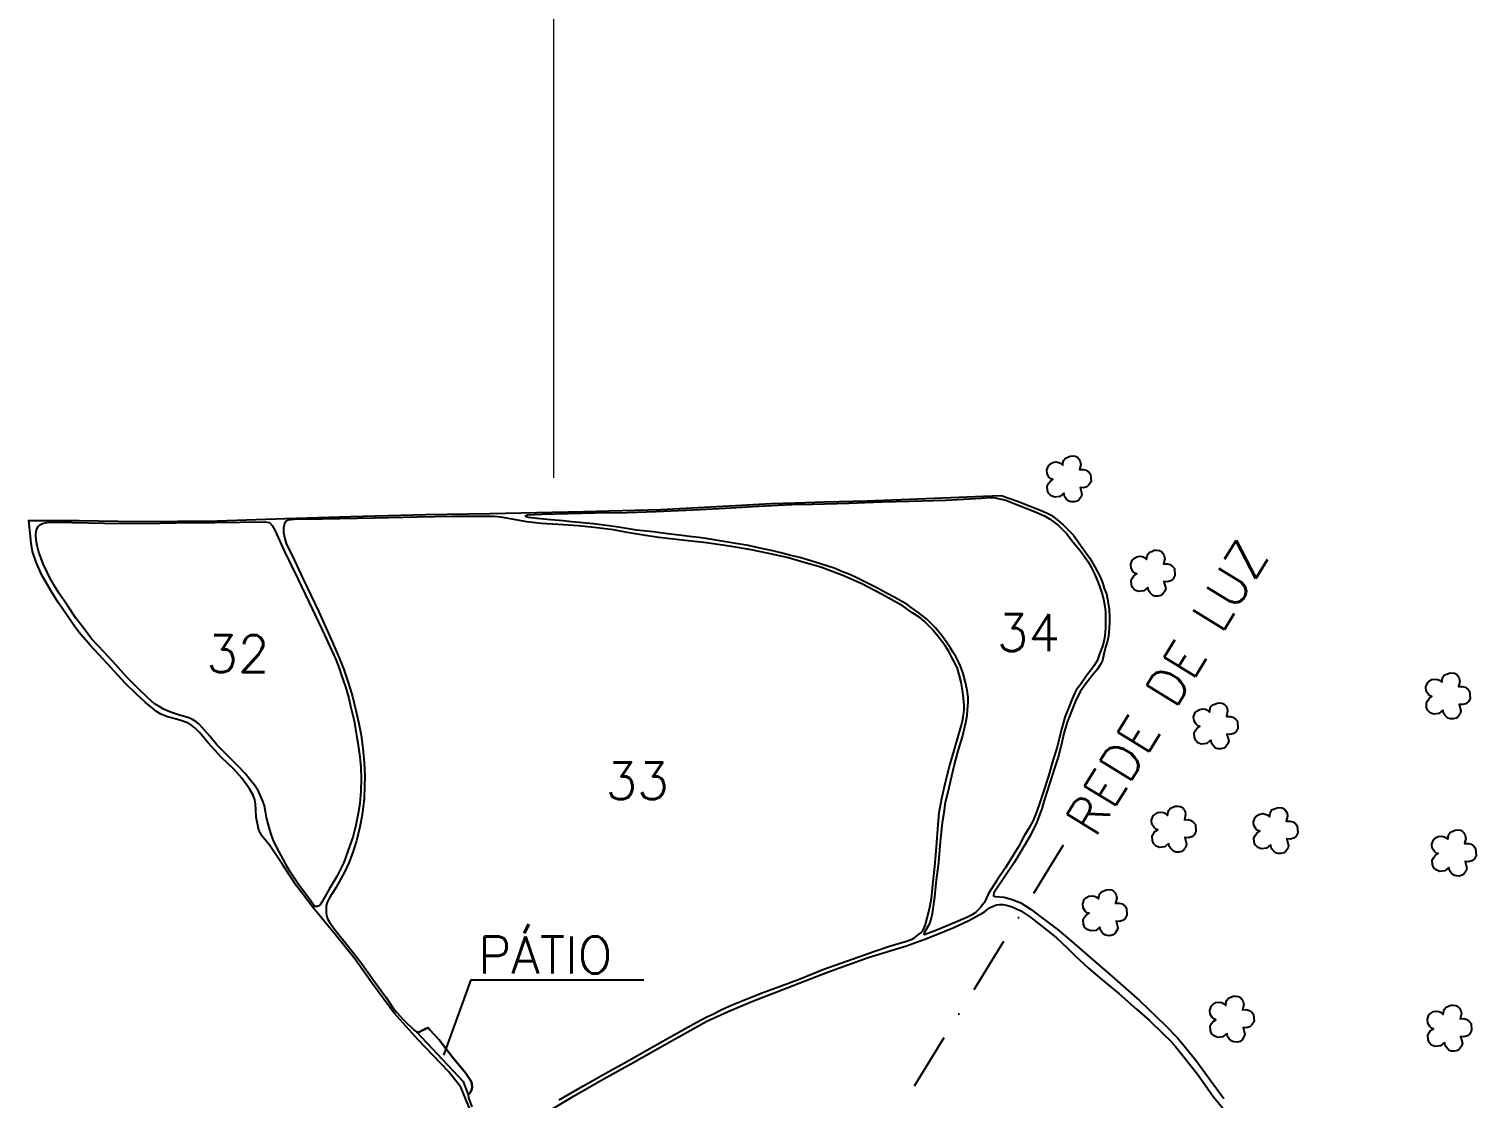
# Model space of a CAD drawing. Extents: x 716959 to 722209, y 7802738 to 7810162.
# Drawn here: x 717937 to 719214, y 7807377 to 7808321 of the extents above; entities that cross this region are included whole.
import ezdxf

# ---------------------------------------------------------------- set-up
doc = ezdxf.new("R2010")
doc.units = 0
doc.linetypes.add('CONTINUO', pattern=[0])
doc.linetypes.add('DASHDOT', pattern=[1, 0.5, -0.25, 0, -0.25])
for name, color, linetype in [('0114000441', 1, 'Continuous'), ('0114000441032', 5, 'Continuous'), ('0114000441033', 5, 'Continuous'), ('0114000441034', 5, 'Continuous'), ('0114000441035', 5, 'Continuous'), ('_SIMBOLO ARVORE', 118, 'Continuous'), ('PATIO', 7, 'Continuous'), ('REDE DE LUZ', 6, 'DASHDOT'), ('TEXTO', 7, 'Continuous'), ('TEXTO_NUN_TAL', 7, 'Continuous')]:
    doc.layers.add(name, color=color, linetype=linetype)
doc.layers.add('MALHA', color=253, linetype='Continuous', lineweight=13)
doc.layers.add('TEXTO_DIVERSOS', color=7, linetype='Continuous', lineweight=5)
doc.styles.add('ROMANS', font='romans', dxfattribs={"height": 0.2})
doc.styles.add('SIMPLEX', font='simplex', dxfattribs={"height": 0.2})

msp = doc.modelspace()

# ---------------------------------------------------------------- linework, layer by layer
at = {"layer": '0114000441'}
msp.add_lwpolyline([(718327, 7807365), (718318.2, 7807386.6), (718307.4, 7807400.4), (718280.6, 7807428.5), (718259.5, 7807451.9), (718240.2, 7807478), (718224.5, 7807500), (718207.7, 7807521), (718188.1, 7807544.8), (718173, 7807564.5), (718160.8, 7807583.4), (718149.5, 7807600.1), (718142.8, 7807608.3), (718140, 7807613.5), (718137.5, 7807625), (718137.2, 7807631.3), (718136.9, 7807636.8), (718136.4, 7807640.4), (718134.8, 7807644.6), (718131.6, 7807650.1), (718124.8, 7807659.4), (718117.9, 7807667.5), (718106.8, 7807677.8), (718095.3, 7807690.6), (718087.4, 7807699.8), (718083.6, 7807703.7), (718080.7, 7807706.1), (718077.9, 7807708), (718070.1, 7807710.7), (718059.4, 7807713.6), (718053.4, 7807716.2), (718049.5, 7807718.5), (718045.9, 7807721.4), (718039.6, 7807726.8), (718031.7, 7807733.9), (718022, 7807743.3), (718005.9, 7807760.7), (717990.9, 7807777.1), (717981.1, 7807788.6), (717975.7, 7807795.9), (717969.4, 7807805), (717962.8, 7807814.7), (717956.5, 7807824.6), (717948.1, 7807839.5), (717943.4, 7807850.2), (717940.2, 7807859.8), (717938.8, 7807867), (717936.9, 7807887.2), (717981.4, 7807887), (718032.7, 7807886.3), (718103, 7807886.9), (718163.4, 7807888.9), (718220.9, 7807890.8), (718287.3, 7807892.3), (718343.9, 7807893.4), (718426.5, 7807895.2), (718494.9, 7807896.9), (718560.8, 7807900.5), (718591.9, 7807902), (718613.5, 7807902.7), (718639.4, 7807903.5), (718677, 7807904.6), (718721.6, 7807906.3), (718750.7, 7807907.4), (718779.7, 7807908.6), (718795.3, 7807909.1), (718809.6, 7807904.3), (718832, 7807895.3), (718836, 7807893.5), (718839.3, 7807891.7), (718844.3, 7807888.1), (718850, 7807883.2), (718859, 7807874.1), (718866.9, 7807863.2), (718873.5, 7807853.8), (718878, 7807846.1), (718882.7, 7807837.3), (718884.9, 7807831.5), (718886.3, 7807827.1), (718888.1, 7807822.2), (718889.1, 7807817.7), (718890.7, 7807808.4), (718891, 7807802), (718890.8, 7807796.5), (718890.4, 7807788.3), (718889.9, 7807784.9), (718888.8, 7807779.7), (718887.5, 7807775.2), (718885.9, 7807769.1), (718884.6, 7807763.4), (718883.2, 7807760.4), (718880.4, 7807755.9), (718875.9, 7807750.4), (718869.8, 7807742.6), (718865.3, 7807736.4), (718863.7, 7807733.7), (718860.8, 7807727.4), (718856.7, 7807717.3), (718853.2, 7807708), (718850.7, 7807699), (718848.2, 7807688.3), (718845.5, 7807678.2), (718842.2, 7807668.4), (718838.2, 7807655.3), (718832.8, 7807638.8), (718831.1, 7807632.5), (718829.9, 7807629.4), (718826.8, 7807620.6), (718820.8, 7807608.6), (718806.9, 7807585.3), (718788.9, 7807558.1), (718788.5, 7807555.7), (718789.9, 7807554.9), (718797.8, 7807554.4), (718804.9, 7807552.4), (718812.5, 7807549.3), (718821.8, 7807543.6), (718830.6, 7807536.7), (718844.8, 7807526.2), (718857.7, 7807515.3), (718873.5, 7807501.4), (718890.6, 7807486.6), (718917.3, 7807463.1), (718940.1, 7807441.3), (718950.9, 7807430.1), (718958.1, 7807421.7), (718967.1, 7807410.4), (718979.7, 7807393.1), (718991.8, 7807376.5)], dxfattribs=at)
at = {"layer": '0114000441032'}
msp.add_lwpolyline([(718018.2, 7807884.6), (718052.7, 7807884.8), (718081.4, 7807885.5), (718101.1, 7807885.4), (718145.4, 7807886), (718149.2, 7807885.4), (718151.8, 7807882.6), (718154.2, 7807878.1), (718162.3, 7807860.2), (718174.3, 7807835.7), (718187.1, 7807809), (718197.9, 7807786.2), (718208, 7807764.4), (718210.8, 7807756.6), (718213, 7807750.2), (718216.5, 7807740.3), (718219.4, 7807730.2), (718220.9, 7807723.1), (718224, 7807710.1), (718226.2, 7807697.3), (718227.7, 7807688.8), (718229.1, 7807678.3), (718229.8, 7807669.3), (718230.2, 7807659.1), (718229.8, 7807648.1), (718229, 7807637.3), (718227.7, 7807628.4), (718225.6, 7807618), (718223.1, 7807608.4), (718218.6, 7807595), (718214.9, 7807585), (718208.9, 7807572.6), (718202.1, 7807561.4), (718195.6, 7807550), (718193.9, 7807547.7), (718192.3, 7807546.5), (718191.3, 7807546.2), (718189.6, 7807546.2), (718188.7, 7807546.8), (718184.8, 7807552.4), (718175.7, 7807564.4), (718167.5, 7807576.9), (718165.4, 7807580.3), (718161.3, 7807588.1), (718156.1, 7807597.6), (718152.5, 7807605.1), (718150.6, 7807610.9), (718148.2, 7807619.2), (718146.8, 7807624.7), (718145.9, 7807630.2), (718144.9, 7807635), (718143.5, 7807639.2), (718141.4, 7807643.9), (718139.5, 7807647.9), (718136.2, 7807653.2), (718131, 7807659.6), (718127.8, 7807663.7), (718120.9, 7807671.1), (718111.7, 7807680), (718102.9, 7807689.1), (718096.5, 7807696.5), (718089.6, 7807704.6), (718087.1, 7807707.2), (718084.2, 7807709.7), (718081.4, 7807711.4), (718078.2, 7807712.7), (718069, 7807715.6), (718063.6, 7807717.1), (718059.9, 7807718.6), (718055.7, 7807720.6), (718052.4, 7807722.6), (718047.9, 7807725.3), (718044.9, 7807727.7), (718041, 7807731.5), (718033.4, 7807738.7), (718023.1, 7807749), (718013.6, 7807759.5), (718003.4, 7807770.8), (717992.3, 7807782.6), (717985.7, 7807791.3), (717978.4, 7807800.8), (717970.9, 7807812), (717963.7, 7807822.5), (717958.8, 7807830.4), (717955.5, 7807836.4), (717953, 7807841.6), (717949.5, 7807848.8), (717947.3, 7807854.4), (717945.7, 7807859.1), (717944.3, 7807864.9), (717943.3, 7807870), (717943.1, 7807874.5), (717943.3, 7807877.4), (717944.2, 7807880.3), (717945.2, 7807881.9), (717946.6, 7807883.2), (717948.8, 7807884.4), (717952.6, 7807885.5), (717960.1, 7807885.7), (717989.4, 7807885.1)], close=True, dxfattribs=at)
at = {"layer": '0114000441033'}
msp.add_lwpolyline([(718405, 7807375.4), (718426, 7807387.6), (718443.7, 7807397.6), (718465.4, 7807409.5), (718487.1, 7807421.9), (718508, 7807433.6), (718526.6, 7807444), (718534.8, 7807448.3), (718540, 7807450.8), (718548.6, 7807455.1), (718557.7, 7807459.2), (718566.7, 7807462.8), (718583.4, 7807469.5), (718599.7, 7807475.4), (718617.7, 7807482.3), (718637.9, 7807490.4), (718659.5, 7807498.1), (718682.9, 7807506.4), (718696.8, 7807511), (718711.8, 7807515.5), (718716.6, 7807517.3), (718719, 7807518.7), (718722.1, 7807521), (718724.3, 7807523), (718725.7, 7807524.5), (718726.9, 7807526.3), (718728.4, 7807530.2), (718729.9, 7807535.9), (718732.3, 7807545.7), (718733.6, 7807553.6), (718735.1, 7807568.1), (718736.7, 7807581.5), (718738, 7807595), (718739.1, 7807610.7), (718740.1, 7807625.8), (718740.5, 7807629.2), (718743.2, 7807643), (718746.5, 7807657.1), (718750, 7807671.1), (718753.7, 7807684), (718759.9, 7807705.4), (718761.2, 7807710.1), (718762.1, 7807715.1), (718762.6, 7807719.9), (718762.5, 7807724), (718762.1, 7807730.3), (718761.2, 7807737.2), (718760, 7807744.3), (718758.3, 7807751.2), (718756.6, 7807756.3), (718754.7, 7807760.7), (718751.8, 7807766.2), (718748.7, 7807772), (718745.4, 7807777.1), (718739.4, 7807785), (718734, 7807791.3), (718727.2, 7807798.1), (718723.3, 7807801.4), (718716.4, 7807806), (718708.8, 7807811.4), (718698.1, 7807817.2), (718690.2, 7807821.7), (718672.2, 7807831.1), (718655.4, 7807838.4), (718644.5, 7807842.7), (718635.9, 7807845.8), (718623.4, 7807849.4), (718606.3, 7807854.3), (718588.7, 7807858.4), (718574.4, 7807861.2), (718557.3, 7807864.1), (718535.1, 7807867.4), (718513.7, 7807869.7), (718493.1, 7807872.1), (718481.4, 7807873.9), (718465, 7807876.6), (718452.9, 7807878.9), (718443.2, 7807880.1), (718433.2, 7807881.2), (718421.9, 7807882.4), (718404.1, 7807883.5), (718389.1, 7807884.6), (718376.4, 7807885.9), (718366.7, 7807887.7), (718353.4, 7807890.2), (718347.6, 7807890.7), (718335, 7807890.6), (718310.8, 7807890.7), (718279.5, 7807890), (718242.1, 7807889.3), (718195.7, 7807888.3), (718171.1, 7807887.9), (718165.7, 7807887.3), (718163.9, 7807886.5), (718162.5, 7807884.4), (718161.8, 7807880.6), (718161.8, 7807876.7), (718162.6, 7807872), (718164.4, 7807866), (718169.2, 7807856.3), (718179.4, 7807834.7), (718192.8, 7807806.4), (718205, 7807779.3), (718210.9, 7807765.9), (718214.8, 7807755.4), (718219, 7807743), (718222.5, 7807731.7), (718225.9, 7807718.2), (718228.3, 7807707.9), (718230.1, 7807697.4), (718231.7, 7807685.9), (718232.9, 7807673.1), (718233.6, 7807661.6), (718233.3, 7807652.3), (718232.8, 7807641.7), (718231.1, 7807627), (718229.1, 7807616.6), (718226, 7807604.1), (718222.7, 7807593.3), (718219.3, 7807584.8), (718215.6, 7807576.5), (718208, 7807562.7), (718202.6, 7807554.4), (718200.2, 7807549.6), (718199.3, 7807546.8), (718199.2, 7807543.8), (718199.4, 7807540), (718200.6, 7807535.3), (718202.3, 7807532.2), (718206.7, 7807526.1), (718216.1, 7807514.5), (718229.7, 7807497.2), (718242.7, 7807479), (718252.2, 7807465.9), (718258.5, 7807456.5), (718261.6, 7807452.4), (718267.5, 7807446.2), (718277.1, 7807437), (718279.2, 7807435.5), (718280, 7807435.2), (718281.4, 7807435.3), (718283.6, 7807436.4), (718287.5, 7807438.5), (718288.4, 7807438.8), (718289, 7807438.9), (718289.7, 7807438.8), (718291, 7807437.3), (718299.2, 7807428.4), (718310.8, 7807413.2), (718322.2, 7807399.3), (718326.5, 7807393.2), (718327.6, 7807390.9), (718328, 7807389.4), (718328.1, 7807387), (718327.8, 7807384.9), (718326.8, 7807382.1), (718325.6, 7807380.7), (718324.8, 7807379.7), (718325, 7807377.2), (718328, 7807369.3)], dxfattribs=at)
at = {"layer": '0114000441034'}
msp.add_lwpolyline([(718628.8, 7807901.6), (718660.7, 7807902.5), (718689.8, 7807903.5), (718714.2, 7807904.3), (718746, 7807905.1), (718777.8, 7807906.9), (718785.5, 7807907.3), (718788.2, 7807907.4), (718790.4, 7807907.2), (718792.7, 7807906.7), (718799.4, 7807905), (718811.2, 7807900.3), (718824.8, 7807895.1), (718833.4, 7807891.1), (718837.8, 7807888.6), (718841.1, 7807886.3), (718845.7, 7807882.9), (718850.1, 7807878.6), (718853, 7807875.5), (718858.5, 7807868.4), (718864.8, 7807861), (718868.3, 7807856.1), (718872, 7807850.7), (718875, 7807845.4), (718877.4, 7807840.6), (718880.9, 7807832.3), (718884.5, 7807822.4), (718886, 7807816.3), (718886.9, 7807811.2), (718887.3, 7807806.4), (718887.4, 7807800.9), (718887.4, 7807792.2), (718887.2, 7807788.6), (718886.5, 7807783.1), (718884.9, 7807776.8), (718882.2, 7807769.3), (718880.2, 7807763.9), (718877.4, 7807759), (718875.3, 7807756.1), (718870.3, 7807749.7), (718864.6, 7807741.4), (718861.8, 7807737.7), (718860.3, 7807734.8), (718858, 7807729.7), (718855.2, 7807722.7), (718851.4, 7807713.3), (718848.7, 7807703.7), (718846.8, 7807695.8), (718844.7, 7807687), (718841.3, 7807676.1), (718836.8, 7807660.3), (718832.8, 7807648.6), (718828.6, 7807635.3), (718825.8, 7807628), (718823.4, 7807622.1), (718819.3, 7807614.8), (718815.6, 7807608.7), (718810.7, 7807599.5), (718803.8, 7807588), (718798.8, 7807579.9), (718791.5, 7807569.2), (718784.2, 7807557.6), (718783.1, 7807555.7), (718782.4, 7807553.8), (718781.5, 7807551.7), (718780.1, 7807549.4), (718778.6, 7807547.2), (718776.9, 7807545.3), (718775, 7807543.1), (718773.3, 7807541.6), (718771.5, 7807540.1), (718769.2, 7807538.6), (718765, 7807536.5), (718757.4, 7807533.3), (718747.7, 7807529.1), (718737.6, 7807525.1), (718728.2, 7807521.3), (718727.6, 7807521.2), (718727.3, 7807521.4), (718727.2, 7807522), (718727.7, 7807523.2), (718729.7, 7807526.8), (718732.2, 7807531.2), (718733.5, 7807534.9), (718734.5, 7807540), (718736.6, 7807554.5), (718738, 7807567), (718740.1, 7807585), (718741.7, 7807603.2), (718743.6, 7807620.2), (718744.8, 7807629.2), (718746.2, 7807638.3), (718748.7, 7807648.7), (718750.7, 7807657.8), (718753.7, 7807670.3), (718757.2, 7807683.8), (718761, 7807696), (718764.1, 7807708.7), (718765.3, 7807714.9), (718765.6, 7807720), (718766, 7807726.3), (718766, 7807731.2), (718765.3, 7807737.4), (718763.8, 7807744.1), (718761.6, 7807751.9), (718759.2, 7807758.4), (718757.8, 7807761.7), (718755.2, 7807766.9), (718753, 7807770.5), (718750.2, 7807775), (718747, 7807779.8), (718743.5, 7807784.7), (718737.2, 7807792.2), (718734, 7807795.7), (718729.5, 7807800), (718725.6, 7807803.2), (718721.8, 7807806.2), (718715.9, 7807810.4), (718711.9, 7807813.1), (718707.5, 7807815.6), (718701.4, 7807819), (718694.1, 7807822.9), (718685.5, 7807827.5), (718676.6, 7807832.1), (718667.3, 7807836.7), (718661.5, 7807839.3), (718655.3, 7807841.8), (718647.7, 7807844.9), (718642.1, 7807846.8), (718635.7, 7807848.7), (718627.2, 7807851.5), (718617.6, 7807854.3), (718609.5, 7807856.3), (718600.8, 7807858.7), (718593.8, 7807860.2), (718586.7, 7807861.7), (718579.5, 7807863.3), (718572.2, 7807864.9), (718560.9, 7807866.8), (718548.7, 7807868.9), (718536.5, 7807870.9), (718528.2, 7807872), (718520.1, 7807872.9), (718511, 7807874.1), (718500.8, 7807875.4), (718488, 7807877), (718473.4, 7807878.7), (718457.4, 7807881.2), (718444.5, 7807883), (718435, 7807884.2), (718426, 7807885.2), (718416, 7807886), (718408.6, 7807886.7), (718397.7, 7807887.7), (718385.2, 7807889), (718378.1, 7807889.7), (718376.7, 7807890), (718375.9, 7807890.4), (718375.6, 7807890.9), (718375.7, 7807891.5), (718377, 7807892.1), (718389.9, 7807892.6), (718436.3, 7807893.8), (718465, 7807894.3), (718490.7, 7807895), (718523.4, 7807896.5), (718551.7, 7807898), (718581.1, 7807899.9), (718610.3, 7807901.2)], close=True, dxfattribs=at)
at = {"layer": '0114000441035'}
msp.add_lwpolyline([(718397.8, 7807366.6), (718418.4, 7807379), (718441.9, 7807392.4), (718471.1, 7807408.8), (718500.6, 7807425.4), (718535.5, 7807444.8), (718554.2, 7807453.4), (718575.1, 7807462.3), (718606.4, 7807474.4), (718641.9, 7807488.1), (718677.8, 7807501), (718711.7, 7807511.4), (718727.9, 7807517.3), (718737.7, 7807521.2), (718753.5, 7807527.7), (718766.2, 7807533.4), (718773.3, 7807537.2), (718780.4, 7807541.5), (718785, 7807544.9), (718788.1, 7807546.4), (718791, 7807547.5), (718794, 7807547.9), (718796.8, 7807548), (718799.9, 7807547.4), (718805, 7807545.9), (718812.6, 7807542.3), (718821.3, 7807536.5), (718825.8, 7807533), (718836.3, 7807524.6), (718844.1, 7807518.6), (718853.4, 7807509.7), (718860.7, 7807502.5), (718872.5, 7807491.4), (718884.3, 7807481.3), (718899, 7807469.3), (718914.7, 7807455.6), (718926.2, 7807445.5), (718938.4, 7807433.8), (718944.6, 7807427.5), (718949.3, 7807422.4), (718957.5, 7807412.3), (718968.5, 7807398), (718982.7, 7807378.1), (718991, 7807367.9)], dxfattribs=at)
at = {"layer": '_SIMBOLO ARVORE', "linetype": 'CONTINUO'}
for points in [[(718850.6, 7807911.2, 0), (718847, 7807908.2, 0), (718842.6, 7807907.7, 0), (718839.4, 7807908.9, 0), (718837.1, 7807911.2, 0), (718836.2, 7807913.7, 0), (718835.9, 7807917.5, 0), (718837.1, 7807919.8, 0), (718838.4, 7807921.6, 0), (718841, 7807923.3, 0), (718839.4, 7807923.9, 0), (718837.7, 7807925.2, 0), (718835.8, 7807928.2, 0), (718835.5, 7807931.8, 0), (718836.9, 7807935.5, 0), (718838.3, 7807936.8, 0), (718840.9, 7807938.4, 0), (718843.7, 7807938.8, 0), (718845.9, 7807938.5, 0), (718847.7, 7807937.7, 0), (718849.6, 7807936, 0), (718850.1, 7807939.2, 0), (718850.6, 7807940.5, 0), (718852.1, 7807942.3, 0), (718854.2, 7807943.1, 0), (718856.3, 7807944, 0), (718858.6, 7807944.2, 0), (718860.8, 7807943.9, 0), (718862.6, 7807943, 0), (718863.9, 7807941.5, 0), (718865.1, 7807939.2, 0), (718865.5, 7807936.7, 0), (718864.5, 7807932.1, 0), (718867.7, 7807932.2, 0), (718870.3, 7807931.5, 0), (718872.8, 7807929.6, 0), (718874.2, 7807928, 0), (718874.6, 7807921.7, 0), (718873, 7807918.9, 0), (718871, 7807917, 0), (718867.8, 7807916.1, 0), (718864.9, 7807916.4, 0), (718866.5, 7807910.5, 0), (718865.8, 7807908, 0), (718864.1, 7807905.6, 0), (718862.2, 7807904.1, 0), (718859.5, 7807903.5, 0), (718856.9, 7807903.6, 0), (718854.9, 7807904.2, 0), (718852.7, 7807906.4, 0), (718851.1, 7807908.4, 0), (718850.7, 7807911.5, 0)], [(718924.6, 7807827.9, 0), (718921.1, 7807824.9, 0), (718916.6, 7807824.4, 0), (718913.4, 7807825.7, 0), (718911.2, 7807827.9, 0), (718910.2, 7807830.4, 0), (718910, 7807834.2, 0), (718911.2, 7807836.6, 0), (718912.5, 7807838.3, 0), (718915.1, 7807840.1, 0), (718913.4, 7807840.6, 0), (718911.8, 7807841.9, 0), (718909.9, 7807844.9, 0), (718909.6, 7807848.5, 0), (718910.9, 7807852.2, 0), (718912.4, 7807853.5, 0), (718915, 7807855.1, 0), (718917.8, 7807855.5, 0), (718920, 7807855.2, 0), (718921.7, 7807854.4, 0), (718923.6, 7807852.7, 0), (718924.2, 7807855.9, 0), (718924.7, 7807857.2, 0), (718926.1, 7807859.1, 0), (718928.2, 7807859.8, 0), (718930.3, 7807860.8, 0), (718932.7, 7807861, 0), (718934.9, 7807860.7, 0), (718936.7, 7807859.7, 0), (718938, 7807858.3, 0), (718939.2, 7807856, 0), (718939.6, 7807853.4, 0), (718938.6, 7807848.8, 0), (718941.7, 7807848.9, 0), (718944.4, 7807848.3, 0), (718946.9, 7807846.3, 0), (718948.3, 7807844.7, 0), (718948.6, 7807838.4, 0), (718947.1, 7807835.6, 0), (718945.1, 7807833.7, 0), (718941.8, 7807832.9, 0), (718939, 7807833.1, 0), (718940.5, 7807827.2, 0), (718939.8, 7807824.7, 0), (718938.1, 7807822.4, 0), (718936.3, 7807820.9, 0), (718933.6, 7807820.2, 0), (718931, 7807820.4, 0), (718929, 7807820.9, 0), (718926.7, 7807823.2, 0), (718925.2, 7807825.2, 0), (718924.7, 7807828.2, 0)], [(719185.2, 7807719.5, 0), (719181.7, 7807716.6, 0), (719177.2, 7807716, 0), (719174, 7807717.3, 0), (719171.7, 7807719.5, 0), (719170.8, 7807722, 0), (719170.6, 7807725.8, 0), (719171.8, 7807728.2, 0), (719173.1, 7807729.9, 0), (719175.6, 7807731.7, 0), (719174, 7807732.2, 0), (719172.4, 7807733.5, 0), (719170.5, 7807736.5, 0), (719170.1, 7807740.1, 0), (719171.5, 7807743.8, 0), (719172.9, 7807745.1, 0), (719175.6, 7807746.8, 0), (719178.3, 7807747.1, 0), (719180.5, 7807746.8, 0), (719182.3, 7807746, 0), (719184.2, 7807744.3, 0), (719184.8, 7807747.6, 0), (719185.3, 7807748.9, 0), (719186.7, 7807750.7, 0), (719188.8, 7807751.4, 0), (719190.9, 7807752.4, 0), (719193.2, 7807752.6, 0), (719195.4, 7807752.3, 0), (719197.2, 7807751.3, 0), (719198.5, 7807749.9, 0), (719199.7, 7807747.6, 0), (719200.2, 7807745, 0), (719199.1, 7807740.4, 0), (719202.3, 7807740.5, 0), (719205, 7807739.9, 0), (719207.4, 7807737.9, 0), (719208.8, 7807736.3, 0), (719209.2, 7807730, 0), (719207.7, 7807727.2, 0), (719205.6, 7807725.3, 0), (719202.4, 7807724.5, 0), (719199.6, 7807724.7, 0), (719201.1, 7807718.9, 0), (719200.4, 7807716.4, 0), (719198.7, 7807714, 0), (719196.8, 7807712.5, 0), (719194.2, 7807711.8, 0), (719191.5, 7807712, 0), (719189.6, 7807712.5, 0), (719187.3, 7807714.8, 0), (719185.8, 7807716.8, 0), (719185.3, 7807719.8, 0)], [(718980.2, 7807693.1, 0), (718976.7, 7807690.1, 0), (718972.2, 7807689.6, 0), (718969, 7807690.8, 0), (718966.7, 7807693.1, 0), (718965.8, 7807695.6, 0), (718965.5, 7807699.4, 0), (718966.8, 7807701.7, 0), (718968, 7807703.5, 0), (718970.6, 7807705.2, 0), (718969, 7807705.8, 0), (718967.4, 7807707.1, 0), (718965.5, 7807710.1, 0), (718965.1, 7807713.7, 0), (718966.5, 7807717.4, 0), (718967.9, 7807718.7, 0), (718970.6, 7807720.3, 0), (718973.3, 7807720.7, 0), (718975.5, 7807720.4, 0), (718977.3, 7807719.6, 0), (718979.2, 7807717.9, 0), (718979.8, 7807721.1, 0), (718980.2, 7807722.4, 0), (718981.7, 7807724.2, 0), (718983.8, 7807725, 0), (718985.9, 7807725.9, 0), (718988.2, 7807726.1, 0), (718990.4, 7807725.8, 0), (718992.2, 7807724.9, 0), (718993.5, 7807723.4, 0), (718994.7, 7807721.1, 0), (718995.2, 7807718.6, 0), (718994.1, 7807714, 0), (718997.3, 7807714.1, 0), (718999.9, 7807713.4, 0), (719002.4, 7807711.4, 0), (719003.8, 7807709.9, 0), (719004.2, 7807703.6, 0), (719002.7, 7807700.8, 0), (719000.6, 7807698.9, 0), (718997.4, 7807698, 0), (718994.6, 7807698.3, 0), (718996.1, 7807692.4, 0), (718995.4, 7807689.9, 0), (718993.7, 7807687.5, 0), (718991.8, 7807686, 0), (718989.2, 7807685.4, 0), (718986.5, 7807685.5, 0), (718984.6, 7807686.1, 0), (718982.3, 7807688.3, 0), (718980.8, 7807690.3, 0), (718980.3, 7807693.4, 0)], [(718943.1, 7807601.9, 0), (718939.6, 7807598.9, 0), (718935.1, 7807598.4, 0), (718932, 7807599.6, 0), (718929.7, 7807601.9, 0), (718928.8, 7807604.4, 0), (718928.5, 7807608.2, 0), (718929.7, 7807610.5, 0), (718931, 7807612.3, 0), (718933.6, 7807614, 0), (718931.9, 7807614.6, 0), (718930.3, 7807615.9, 0), (718928.4, 7807618.9, 0), (718928.1, 7807622.5, 0), (718929.5, 7807626.2, 0), (718930.9, 7807627.5, 0), (718933.5, 7807629.1, 0), (718936.3, 7807629.5, 0), (718938.5, 7807629.2, 0), (718940.2, 7807628.4, 0), (718942.2, 7807626.6, 0), (718942.7, 7807629.9, 0), (718943.2, 7807631.2, 0), (718944.6, 7807633, 0), (718946.8, 7807633.8, 0), (718948.8, 7807634.7, 0), (718951.2, 7807634.9, 0), (718953.4, 7807634.6, 0), (718955.2, 7807633.7, 0), (718956.5, 7807632.2, 0), (718957.7, 7807629.9, 0), (718958.1, 7807627.4, 0), (718957.1, 7807622.8, 0), (718960.3, 7807622.9, 0), (718962.9, 7807622.2, 0), (718965.4, 7807620.2, 0), (718966.8, 7807618.7, 0), (718967.2, 7807612.4, 0), (718965.6, 7807609.6, 0), (718963.6, 7807607.7, 0), (718960.4, 7807606.8, 0), (718957.5, 7807607.1, 0), (718959, 7807601.2, 0), (718958.3, 7807598.7, 0), (718956.6, 7807596.3, 0), (718954.8, 7807594.8, 0), (718952.1, 7807594.2, 0), (718949.5, 7807594.3, 0), (718947.5, 7807594.9, 0), (718945.3, 7807597.1, 0), (718943.7, 7807599.1, 0), (718943.2, 7807602.2, 0)], [(719033.1, 7807600.5, 0), (719029.6, 7807597.6, 0), (719025.1, 7807597.1, 0), (719021.9, 7807598.3, 0), (719019.6, 7807600.5, 0), (719018.7, 7807603.1, 0), (719018.4, 7807606.8, 0), (719019.7, 7807609.2, 0), (719021, 7807611, 0), (719023.5, 7807612.7, 0), (719021.9, 7807613.2, 0), (719020.3, 7807614.6, 0), (719018.4, 7807617.6, 0), (719018, 7807621.1, 0), (719019.4, 7807624.8, 0), (719020.8, 7807626.2, 0), (719023.5, 7807627.8, 0), (719026.2, 7807628.2, 0), (719028.4, 7807627.8, 0), (719030.2, 7807627, 0), (719032.1, 7807625.3, 0), (719032.7, 7807628.6, 0), (719033.2, 7807629.9, 0), (719034.6, 7807631.7, 0), (719036.7, 7807632.5, 0), (719038.8, 7807633.4, 0), (719041.1, 7807633.6, 0), (719043.3, 7807633.3, 0), (719045.1, 7807632.3, 0), (719046.4, 7807630.9, 0), (719047.6, 7807628.6, 0), (719048.1, 7807626, 0), (719047, 7807621.5, 0), (719050.2, 7807621.5, 0), (719052.9, 7807620.9, 0), (719055.3, 7807618.9, 0), (719056.7, 7807617.3, 0), (719057.1, 7807611.1, 0), (719055.6, 7807608.2, 0), (719053.5, 7807606.4, 0), (719050.3, 7807605.5, 0), (719047.5, 7807605.8, 0), (719049, 7807599.9, 0), (719048.3, 7807597.4, 0), (719046.6, 7807595, 0), (719044.7, 7807593.5, 0), (719042.1, 7807592.9, 0), (719039.4, 7807593, 0), (719037.5, 7807593.6, 0), (719035.2, 7807595.8, 0), (719033.7, 7807597.8, 0), (719033.2, 7807600.8, 0)], [(719190.5, 7807580.7, 0), (719187, 7807577.8, 0), (719182.5, 7807577.2, 0), (719179.3, 7807578.5, 0), (719177, 7807580.7, 0), (719176.1, 7807583.2, 0), (719175.8, 7807587, 0), (719177.1, 7807589.4, 0), (719178.3, 7807591.1, 0), (719180.9, 7807592.9, 0), (719179.3, 7807593.4, 0), (719177.7, 7807594.7, 0), (719175.8, 7807597.7, 0), (719175.4, 7807601.3, 0), (719176.8, 7807605, 0), (719178.2, 7807606.4, 0), (719180.9, 7807608, 0), (719183.6, 7807608.3, 0), (719185.8, 7807608, 0), (719187.6, 7807607.2, 0), (719189.5, 7807605.5, 0), (719190.1, 7807608.8, 0), (719190.5, 7807610.1, 0), (719192, 7807611.9, 0), (719194.1, 7807612.7, 0), (719196.2, 7807613.6, 0), (719198.5, 7807613.8, 0), (719200.7, 7807613.5, 0), (719202.5, 7807612.5, 0), (719203.8, 7807611.1, 0), (719205, 7807608.8, 0), (719205.5, 7807606.2, 0), (719204.4, 7807601.7, 0), (719207.6, 7807601.7, 0), (719210.2, 7807601.1, 0), (719212.7, 7807599.1, 0), (719214.1, 7807597.5, 0), (719214.5, 7807591.2, 0), (719213, 7807588.4, 0), (719210.9, 7807586.5, 0), (719207.7, 7807585.7, 0), (719204.9, 7807585.9, 0), (719206.4, 7807580.1, 0), (719205.7, 7807577.6, 0), (719204, 7807575.2, 0), (719202.1, 7807573.7, 0), (719199.5, 7807573, 0), (719196.8, 7807573.2, 0), (719194.9, 7807573.8, 0), (719192.6, 7807576, 0), (719191.1, 7807578, 0), (719190.6, 7807581, 0)], [(718882.3, 7807528, 0), (718878.8, 7807525.1, 0), (718874.3, 7807524.6, 0), (718871.1, 7807525.8, 0), (718868.9, 7807528, 0), (718867.9, 7807530.6, 0), (718867.7, 7807534.3, 0), (718868.9, 7807536.7, 0), (718870.2, 7807538.5, 0), (718872.8, 7807540.2, 0), (718871.1, 7807540.7, 0), (718869.5, 7807542.1, 0), (718867.6, 7807545.1, 0), (718867.3, 7807548.6, 0), (718868.6, 7807552.3, 0), (718870.1, 7807553.7, 0), (718872.7, 7807555.3, 0), (718875.5, 7807555.7, 0), (718877.7, 7807555.3, 0), (718879.4, 7807554.5, 0), (718881.3, 7807552.8, 0), (718881.9, 7807556.1, 0), (718882.4, 7807557.4, 0), (718883.8, 7807559.2, 0), (718886, 7807560, 0), (718888, 7807560.9, 0), (718890.4, 7807561.1, 0), (718892.6, 7807560.8, 0), (718894.4, 7807559.8, 0), (718895.7, 7807558.4, 0), (718896.9, 7807556.1, 0), (718897.3, 7807553.5, 0), (718896.3, 7807549, 0), (718899.5, 7807549, 0), (718902.1, 7807548.4, 0), (718904.6, 7807546.4, 0), (718906, 7807544.8, 0), (718906.3, 7807538.6, 0), (718904.8, 7807535.7, 0), (718902.8, 7807533.9, 0), (718899.5, 7807533, 0), (718896.7, 7807533.3, 0), (718898.2, 7807527.4, 0), (718897.5, 7807524.9, 0), (718895.8, 7807522.5, 0), (718894, 7807521, 0), (718891.3, 7807520.4, 0), (718888.7, 7807520.5, 0), (718886.7, 7807521.1, 0), (718884.4, 7807523.3, 0), (718882.9, 7807525.3, 0), (718882.4, 7807528.3, 0)], [(718994.4, 7807434.1, 0), (718990.9, 7807431.1, 0), (718986.4, 7807430.6, 0), (718983.3, 7807431.8, 0), (718981, 7807434.1, 0), (718980.1, 7807436.6, 0), (718979.8, 7807440.4, 0), (718981, 7807442.7, 0), (718982.3, 7807444.5, 0), (718984.9, 7807446.2, 0), (718983.2, 7807446.8, 0), (718981.6, 7807448.1, 0), (718979.7, 7807451.1, 0), (718979.4, 7807454.7, 0), (718980.8, 7807458.4, 0), (718982.2, 7807459.7, 0), (718984.8, 7807461.3, 0), (718987.6, 7807461.7, 0), (718989.8, 7807461.4, 0), (718991.5, 7807460.6, 0), (718993.5, 7807458.8, 0), (718994, 7807462.1, 0), (718994.5, 7807463.4, 0), (718995.9, 7807465.2, 0), (718998.1, 7807466, 0), (719000.1, 7807466.9, 0), (719002.5, 7807467.1, 0), (719004.7, 7807466.8, 0), (719006.5, 7807465.9, 0), (719007.8, 7807464.4, 0), (719009, 7807462.1, 0), (719009.4, 7807459.6, 0), (719008.4, 7807455, 0), (719011.6, 7807455.1, 0), (719014.2, 7807454.4, 0), (719016.7, 7807452.4, 0), (719018.1, 7807450.9, 0), (719018.5, 7807444.6, 0), (719016.9, 7807441.8, 0), (719014.9, 7807439.9, 0), (719011.7, 7807439, 0), (719008.8, 7807439.3, 0), (719010.3, 7807433.4, 0), (719009.6, 7807430.9, 0), (719007.9, 7807428.5, 0), (719006.1, 7807427, 0), (719003.4, 7807426.4, 0), (719000.8, 7807426.5, 0), (718998.8, 7807427.1, 0), (718996.6, 7807429.3, 0), (718995, 7807431.3, 0), (718994.5, 7807434.4, 0)], [(719186.5, 7807426.1, 0), (719183, 7807423.1, 0), (719178.5, 7807422.6, 0), (719175.3, 7807423.8, 0), (719173.1, 7807426, 0), (719172.1, 7807428.6, 0), (719171.9, 7807432.4, 0), (719173.1, 7807434.7, 0), (719174.4, 7807436.5, 0), (719177, 7807438.2, 0), (719175.3, 7807438.8, 0), (719173.7, 7807440.1, 0), (719171.8, 7807443.1, 0), (719171.5, 7807446.7, 0), (719172.8, 7807450.4, 0), (719174.3, 7807451.7, 0), (719176.9, 7807453.3, 0), (719179.7, 7807453.7, 0), (719181.9, 7807453.4, 0), (719183.6, 7807452.6, 0), (719185.5, 7807450.8, 0), (719186.1, 7807454.1, 0), (719186.6, 7807455.4, 0), (719188, 7807457.2, 0), (719190.1, 7807458, 0), (719192.2, 7807458.9, 0), (719194.5, 7807459.1, 0), (719196.7, 7807458.8, 0), (719198.5, 7807457.9, 0), (719199.9, 7807456.4, 0), (719201, 7807454.1, 0), (719201.5, 7807451.6, 0), (719200.4, 7807447, 0), (719203.6, 7807447.1, 0), (719206.3, 7807446.4, 0), (719208.8, 7807444.4, 0), (719210.2, 7807442.9, 0), (719210.5, 7807436.6, 0), (719209, 7807433.8, 0), (719206.9, 7807431.9, 0), (719203.7, 7807431, 0), (719200.9, 7807431.3, 0), (719202.4, 7807425.4, 0), (719201.7, 7807422.9, 0), (719200, 7807420.5, 0), (719198.1, 7807419, 0), (719195.5, 7807418.4, 0), (719192.9, 7807418.5, 0), (719190.9, 7807419.1, 0), (719188.6, 7807421.3, 0), (719187.1, 7807423.3, 0), (719186.6, 7807426.4, 0)]]:
    msp.add_polyline3d(points, dxfattribs=at)
at = {"layer": 'MALHA', "elevation": 1127.4}
msp.add_lwpolyline([(718400, 7809912.5), (718400, 7807924.8)], dxfattribs=at)
at = {"layer": 'PATIO'}
msp.add_lwpolyline([(718299.2, 7807428.4), (718291, 7807437.3), (718289.7, 7807438.8), (718289, 7807438.9), (718288.4, 7807438.8), (718287.5, 7807438.5), (718283.6, 7807436.4), (718281.4, 7807435.3), (718280, 7807435.2), (718279.2, 7807435.5), (718320.4, 7807391.6), (718324.8, 7807379.7), (718325.6, 7807380.7), (718326.8, 7807382.1), (718327.8, 7807384.9), (718328.1, 7807387), (718328, 7807389.4), (718327.6, 7807390.9), (718326.5, 7807393.2), (718322.2, 7807399.3), (718310.8, 7807413.2)], close=True, dxfattribs=at)
at = {"layer": 'REDE DE LUZ', "ltscale": 100}
msp.add_lwpolyline([(718850.1, 7807600.2), (718684.1, 7807332.3), (718552.9, 7807115.1)], dxfattribs=at)
at = {"layer": 'TEXTO'}
msp.add_lwpolyline([(718303.3, 7807414.8), (718327.4, 7807481.3), (718479.8, 7807481.3)], dxfattribs=at)

# ---------------------------------------------------------------- texts
at = {"layer": 'TEXTO_DIVERSOS', "color": 6, "linetype": 'Continuous', "style": 'SIMPLEX'}
msp.add_text('REDE DE LUZ', height=32.5, rotation=58.3549, dxfattribs=at).set_placement((718878.3, 7807605.9))
at = {"layer": 'TEXTO_DIVERSOS', "color": 7, "style": 'ROMANS'}
msp.add_text('PÁTIO', height=32.5, dxfattribs=at).set_placement((718333.6, 7807487.1, -1127.4))
at = {"layer": 'TEXTO_NUN_TAL', "color": 7, "style": 'SIMPLEX'}
for s, p in [('34', (718791.4, 7807771.8, -1127.4)), ('32', (718093.5, 7807753.2, -1127.4)), ('33', (718446.1, 7807640.9, -1127.4))]:
    msp.add_text(s, height=32.5, dxfattribs=at).set_placement(p)

doc.saveas('drawing.dxf')
